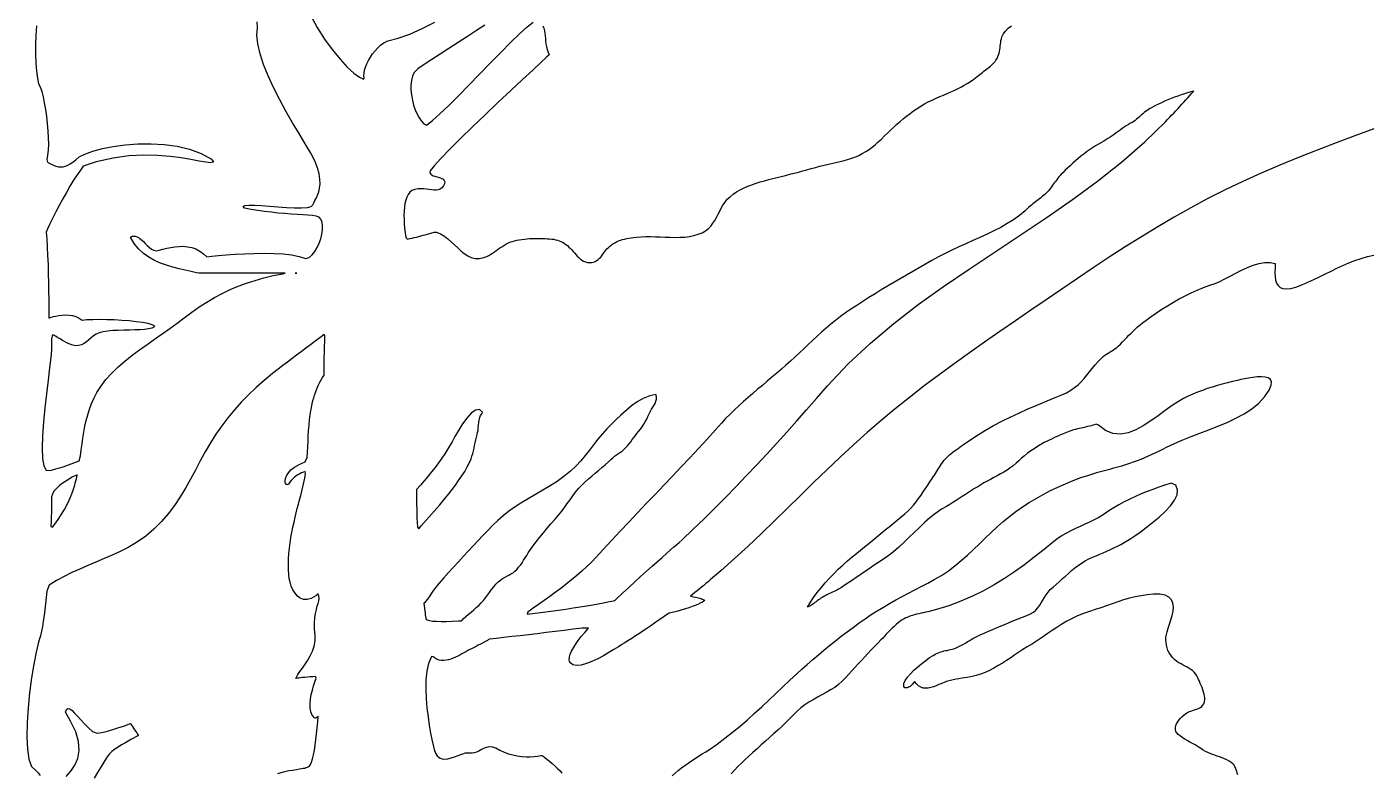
# Model space of a CAD drawing. Extents: x 0.3 to 24.3, y 0.4 to 12.4.
# Drawn here: x 12.41 to 17.83, y 6.32 to 9.34 of the extents above; entities that cross this region are included whole.
import ezdxf

# ---------------------------------------------------------------- set-up
doc = ezdxf.new("R2010")
doc.units = 0
doc.linetypes.add('0', pattern=[0])
doc.layers.add('1', color=7, linetype='0')

msp = doc.modelspace()

# ---------------------------------------------------------------- linework, layer by layer
at = {"layer": '1'}
for points in [[(13.554207, 9.387792), (13.581306, 9.338475), (13.610847, 9.2916), (13.641853, 9.248754), (13.673103, 9.210668), (13.7024, 9.178563), (13.729012, 9.153661), (13.751472, 9.136937), (13.76783, 9.129613), (13.771248, 9.134007), (13.770027, 9.143285), (13.770515, 9.153783), (13.772713, 9.165502), (13.776619, 9.178075), (13.781746, 9.191136), (13.788338, 9.204564), (13.79615, 9.218114), (13.804939, 9.231297), (13.814705, 9.244115), (13.825935, 9.255956), (13.837166, 9.267064), (13.849861, 9.276586), (13.866463, 9.28452), (13.908943, 9.29453), (13.955574, 9.311254), (14.005135, 9.333837), (14.05616, 9.360326)], [(12.44532, 9.344579), (12.443123, 9.306981), (12.442146, 9.268407), (12.441902, 9.230687), (12.443123, 9.194554), (12.44532, 9.161717), (12.449226, 9.133397), (12.454353, 9.110936), (12.461189, 9.095555), (12.467049, 9.078954), (12.472176, 9.057714), (12.477058, 9.033299), (12.481697, 9.006688), (12.485847, 8.978612), (12.489021, 8.949681), (12.491707, 8.920873), (12.493172, 8.892797), (12.49366, 8.866429), (12.493172, 8.842259), (12.49073, 8.821507), (12.487068, 8.804662), (12.490486, 8.793797), (12.502693, 8.787206), (12.513924, 8.781835), (12.524422, 8.777928), (12.534187, 8.775487), (12.543709, 8.77451), (12.552986, 8.775121), (12.562263, 8.77744), (12.571785, 8.781468), (12.582039, 8.787084), (12.592537, 8.794408), (12.6045, 8.803685), (12.617683, 8.814794), (12.641609, 8.826756), (12.673347, 8.838109), (12.712166, 8.848485), (12.756111, 8.85703), (12.804695, 8.8635), (12.855965, 8.867406), (12.908943, 8.868138), (12.962166, 8.865087), (13.014656, 8.857884), (13.064949, 8.845799), (13.111336, 8.82871), (13.153572, 8.80576), (13.161629, 8.793187), (13.149422, 8.791356), (13.12989, 8.793309), (13.103523, 8.797948), (13.070076, 8.804296), (13.030769, 8.810887), (12.985603, 8.816869), (12.935066, 8.820897), (12.879402, 8.821996), (12.819344, 8.818944), (12.755379, 8.810521), (12.687508, 8.795629), (12.635017, 8.777074), (12.623055, 8.761815), (12.609871, 8.742894), (12.595711, 8.721044), (12.581062, 8.697118), (12.566414, 8.671483), (12.551521, 8.645238), (12.537361, 8.618993), (12.523933, 8.593236), (12.511482, 8.568822), (12.50074, 8.546483), (12.491707, 8.526708), (12.485115, 8.510472), (12.486824, 8.483495), (12.489021, 8.451512), (12.49073, 8.4166), (12.492195, 8.379857), (12.493172, 8.342626), (12.494148, 8.306127), (12.494637, 8.271214), (12.495125, 8.239354), (12.495369, 8.211644), (12.495369, 8.189061), (12.495613, 8.17307), (12.495613, 8.164769), (12.496101, 8.163793), (12.499519, 8.165013), (12.505379, 8.166844), (12.513924, 8.169286), (12.524422, 8.171727), (12.536385, 8.173924), (12.549568, 8.175511), (12.563484, 8.176122), (12.577644, 8.175511), (12.59156, 8.173436), (12.605232, 8.169408), (12.617928, 8.162938), (12.630135, 8.155614), (12.649422, 8.157201), (12.673103, 8.158177), (12.700203, 8.158544), (12.7295, 8.158177), (12.760017, 8.157079), (12.791023, 8.155492), (12.820808, 8.153172), (12.849129, 8.150121), (12.874519, 8.146581), (12.895515, 8.142308), (12.912117, 8.137303), (12.922371, 8.13181), (12.920418, 8.126317), (12.911629, 8.122289), (12.898933, 8.119359), (12.883064, 8.117406), (12.86451, 8.116063), (12.843758, 8.115331), (12.821785, 8.114842), (12.79908, 8.114354), (12.776375, 8.113744), (12.754402, 8.112645), (12.733406, 8.110814), (12.714851, 8.108129), (12.699471, 8.104222), (12.687508, 8.098607), (12.676765, 8.091527), (12.666756, 8.083592), (12.657234, 8.075292), (12.647713, 8.067479), (12.637947, 8.060521), (12.627449, 8.055272), (12.61573, 8.052098), (12.602791, 8.05161), (12.587654, 8.054662), (12.57032, 8.06162), (12.550545, 8.073094), (12.540779, 8.078832), (12.532478, 8.084081), (12.525642, 8.088597), (12.520271, 8.091893), (12.515877, 8.09409), (12.512703, 8.094701), (12.510262, 8.093724), (12.508553, 8.09055), (12.507576, 8.085423), (12.506844, 8.077733), (12.506844, 8.067235), (12.506599, 8.054051), (12.506111, 8.035497), (12.503181, 8.004491), (12.498299, 7.962743), (12.492439, 7.912938), (12.485847, 7.857762), (12.4795, 7.799901), (12.474373, 7.742162), (12.470467, 7.687108), (12.469002, 7.637547), (12.470222, 7.596044), (12.475349, 7.565526), (12.485115, 7.548558), (12.497322, 7.546727), (12.505867, 7.54868), (12.514412, 7.550878), (12.523933, 7.553441), (12.533455, 7.556249), (12.543465, 7.5593), (12.553474, 7.562596), (12.564217, 7.566136), (12.574715, 7.569798), (12.585701, 7.573583), (12.596687, 7.577489), (12.607674, 7.581639), (12.61866, 7.585668), (12.623299, 7.606542), (12.626472, 7.630467), (12.62989, 7.654393), (12.633308, 7.678319), (12.637215, 7.702123), (12.641609, 7.725926), (12.646736, 7.749364), (12.653084, 7.772679), (12.660164, 7.795629), (12.668465, 7.818334), (12.678474, 7.840672), (12.690193, 7.862645), (12.705818, 7.887303), (12.72657, 7.914769), (12.750008, 7.940892), (12.775642, 7.965917), (12.802986, 7.989842), (12.832039, 8.012914), (12.861824, 8.035375), (12.892586, 8.057225), (12.923347, 8.07871), (12.954109, 8.09995), (12.984627, 8.121068), (13.014168, 8.14243), (13.042732, 8.164281), (13.07325, 8.18723), (13.103767, 8.208592), (13.134529, 8.228246), (13.165291, 8.246434), (13.196785, 8.263036), (13.228767, 8.278295), (13.261238, 8.292089), (13.29493, 8.304662), (13.329842, 8.315892), (13.365486, 8.326024), (13.40284, 8.334935), (13.441902, 8.342504), (13.450935, 8.344701), (13.436043, 8.344701), (13.41114, 8.344701), (13.378426, 8.344701), (13.340096, 8.344701), (13.298347, 8.344701), (13.255379, 8.344579), (13.213631, 8.344701), (13.175301, 8.344701), (13.142586, 8.344701), (13.117683, 8.344579), (13.102791, 8.344579), (13.093025, 8.346532), (13.070564, 8.352025), (13.046638, 8.357396), (13.022224, 8.363133), (12.997078, 8.369481), (12.971931, 8.376927), (12.947273, 8.385839), (12.922859, 8.396459), (12.89991, 8.409398), (12.878426, 8.424901), (12.85865, 8.443212), (12.841072, 8.465306), (12.82618, 8.490819), (12.83448, 8.495214), (12.844002, 8.494725), (12.853035, 8.491673), (12.86158, 8.486547), (12.869881, 8.479955), (12.877693, 8.472386), (12.88575, 8.46433), (12.893562, 8.456395), (12.902107, 8.449071), (12.910896, 8.442601), (12.91993, 8.438207), (12.929695, 8.435521), (12.941902, 8.437474), (12.956551, 8.441625), (12.972176, 8.445531), (12.988533, 8.449071), (13.005379, 8.451756), (13.022469, 8.453343), (13.039558, 8.453588), (13.056648, 8.452123), (13.073982, 8.448461), (13.09034, 8.442723), (13.105721, 8.434056), (13.120613, 8.422704), (13.134773, 8.410741), (13.155281, 8.41306), (13.181892, 8.415868), (13.213142, 8.418675), (13.248543, 8.421361), (13.286385, 8.423558), (13.325935, 8.425023), (13.36573, 8.425511), (13.405037, 8.424901), (13.442879, 8.422704), (13.477303, 8.418797), (13.508308, 8.412816), (13.533699, 8.404637), (13.548836, 8.408177), (13.560799, 8.41892), (13.571541, 8.432469), (13.581062, 8.448461), (13.589119, 8.465917), (13.595467, 8.484105), (13.599861, 8.502538), (13.602547, 8.520238), (13.602791, 8.536839), (13.600594, 8.551488), (13.595955, 8.563207), (13.588387, 8.571752), (13.577156, 8.57578), (13.561287, 8.577611), (13.542976, 8.579198), (13.522224, 8.580785), (13.499763, 8.582372), (13.475349, 8.584081), (13.449959, 8.586034), (13.423347, 8.588231), (13.396004, 8.591039), (13.368172, 8.594213), (13.340584, 8.598119), (13.31324, 8.60288), (13.286385, 8.608373), (13.281502, 8.61472), (13.288094, 8.618382), (13.303963, 8.619847), (13.326912, 8.619603), (13.355721, 8.618138), (13.387947, 8.615819), (13.422127, 8.613378), (13.456306, 8.611058), (13.488777, 8.609471), (13.517586, 8.609227), (13.541023, 8.610692), (13.556648, 8.614354), (13.562508, 8.621312), (13.566658, 8.629857), (13.571785, 8.639134), (13.5774, 8.649388), (13.582527, 8.660863), (13.587166, 8.673924), (13.590584, 8.688817), (13.592293, 8.705541), (13.59156, 8.724706), (13.588387, 8.746434), (13.581551, 8.771092), (13.571541, 8.798802), (13.555672, 8.830297), (13.532478, 8.86765), (13.507332, 8.909032), (13.481209, 8.953465), (13.454597, 9.000096), (13.428963, 9.047948), (13.404549, 9.095922), (13.38282, 9.143285), (13.364265, 9.188939), (13.349861, 9.232152), (13.34034, 9.271825), (13.336678, 9.307103), (13.339851, 9.33701), (13.337898, 9.360936)], [(14.493904, 9.344945), (14.49781, 9.335057), (14.500252, 9.325047), (14.501717, 9.314916), (14.502693, 9.30454), (14.50367, 9.294042), (14.504402, 9.283299), (14.505623, 9.272313), (14.507576, 9.261083), (14.51075, 9.249486), (14.515144, 9.237645), (14.519051, 9.228002), (14.508553, 9.218236), (14.485603, 9.196996), (14.4524, 9.166112), (14.41114, 9.127782), (14.364021, 9.083592), (14.31324, 9.035741), (14.260994, 8.98618), (14.209236, 8.936498), (14.160408, 8.889012), (14.116707, 8.845677), (14.08033, 8.808202), (14.05323, 8.778539), (14.037361, 8.758885), (14.036873, 8.750951), (14.039803, 8.745824), (14.044441, 8.741918), (14.050301, 8.738866), (14.057137, 8.736669), (14.064217, 8.734715), (14.071785, 8.732884), (14.079109, 8.730809), (14.085213, 8.728246), (14.090584, 8.724828), (14.094246, 8.720311), (14.096443, 8.71433), (14.096199, 8.706639), (14.092049, 8.697484), (14.085213, 8.69016), (14.077644, 8.685277), (14.069588, 8.682469), (14.061287, 8.681127), (14.052254, 8.681127), (14.042732, 8.681859), (14.032967, 8.683202), (14.022469, 8.684545), (14.011482, 8.685643), (14.000252, 8.686131), (13.988289, 8.685643), (13.976082, 8.683446), (13.963142, 8.679784), (13.95533, 8.672582), (13.948982, 8.663426), (13.943367, 8.652684), (13.939217, 8.640599), (13.935799, 8.627049), (13.933601, 8.612279), (13.932137, 8.596654), (13.931648, 8.580052), (13.932137, 8.56284), (13.932869, 8.545018), (13.934334, 8.52683), (13.936531, 8.508275), (13.938972, 8.48972), (13.945808, 8.482884), (13.95533, 8.484715), (13.964363, 8.486791), (13.97364, 8.488988), (13.982674, 8.491185), (13.991463, 8.493505), (14.000496, 8.495824), (14.009041, 8.498143), (14.018074, 8.500585), (14.026863, 8.503148), (14.035896, 8.505467), (14.044685, 8.507909), (14.053719, 8.510106), (14.063972, 8.511083), (14.080086, 8.504125), (14.095222, 8.494847), (14.109383, 8.483983), (14.123055, 8.471898), (14.136238, 8.459325), (14.148933, 8.446752), (14.162117, 8.434911), (14.175545, 8.424047), (14.189461, 8.415013), (14.204109, 8.408422), (14.219734, 8.404759), (14.236824, 8.404515), (14.25489, 8.408544), (14.266365, 8.412816), (14.274666, 8.416844), (14.282722, 8.421239), (14.290291, 8.426), (14.297859, 8.431127), (14.305183, 8.436376), (14.312752, 8.441747), (14.320076, 8.446996), (14.327644, 8.452123), (14.335213, 8.457128), (14.343269, 8.461888), (14.35157, 8.466039), (14.359871, 8.469945), (14.368904, 8.473119), (14.378426, 8.475926), (14.388191, 8.478246), (14.398201, 8.480199), (14.408455, 8.481664), (14.418953, 8.483006), (14.429451, 8.483861), (14.439949, 8.484593), (14.450935, 8.48496), (14.461189, 8.485204), (14.471931, 8.485204), (14.481941, 8.485204), (14.492439, 8.485082), (14.502449, 8.484593), (14.511726, 8.484471), (14.52076, 8.483861), (14.529549, 8.483006), (14.537605, 8.481786), (14.545174, 8.480321), (14.552742, 8.478368), (14.559822, 8.475926), (14.566658, 8.473119), (14.57325, 8.469823), (14.580086, 8.465917), (14.586433, 8.461522), (14.592781, 8.456273), (14.599129, 8.450658), (14.605232, 8.444798), (14.610603, 8.439061), (14.615974, 8.432958), (14.621346, 8.42661), (14.626717, 8.420262), (14.632576, 8.413915), (14.638435, 8.407933), (14.644539, 8.40244), (14.651131, 8.397557), (14.658211, 8.393407), (14.665535, 8.390355), (14.673592, 8.38828), (14.682381, 8.38767), (14.691414, 8.38828), (14.698738, 8.390111), (14.705574, 8.392797), (14.711678, 8.396214), (14.717293, 8.400365), (14.72242, 8.405126), (14.727303, 8.410253), (14.731697, 8.415502), (14.736092, 8.421239), (14.740242, 8.426732), (14.744392, 8.432347), (14.748299, 8.43784), (14.752693, 8.442845), (14.757088, 8.447362), (14.762947, 8.453099), (14.769783, 8.458714), (14.776863, 8.463719), (14.784187, 8.468114), (14.791756, 8.471898), (14.799568, 8.475316), (14.807625, 8.478124), (14.815681, 8.480687), (14.824226, 8.483006), (14.832771, 8.484838), (14.84156, 8.486547), (14.850594, 8.488011), (14.859871, 8.489476), (14.87159, 8.490941), (14.890388, 8.492406), (14.909676, 8.493016), (14.928963, 8.492772), (14.948738, 8.492284), (14.968513, 8.491429), (14.988533, 8.490575), (15.008553, 8.489964), (15.028328, 8.48972), (15.047859, 8.489964), (15.067146, 8.491185), (15.085945, 8.493627), (15.104256, 8.497045), (15.122078, 8.502049), (15.137947, 8.508519), (15.151619, 8.51621), (15.163094, 8.525243), (15.173103, 8.535497), (15.181404, 8.546483), (15.188972, 8.558202), (15.195564, 8.570409), (15.201912, 8.582982), (15.208504, 8.595555), (15.215096, 8.608129), (15.221931, 8.620458), (15.230232, 8.632298), (15.239265, 8.643529), (15.250496, 8.654027), (15.263435, 8.664159), (15.277107, 8.673436), (15.291756, 8.681859), (15.306892, 8.689549), (15.322762, 8.696385), (15.339119, 8.702733), (15.355965, 8.70847), (15.37281, 8.713841), (15.3899, 8.718846), (15.40699, 8.723363), (15.423836, 8.727757), (15.440437, 8.731908), (15.456795, 8.736058), (15.474373, 8.740331), (15.491951, 8.744725), (15.509285, 8.749242), (15.526863, 8.754003), (15.544197, 8.758641), (15.561531, 8.76328), (15.579109, 8.767919), (15.596443, 8.772557), (15.613777, 8.777074), (15.631111, 8.78159), (15.648445, 8.785863), (15.665779, 8.789891), (15.683113, 8.79392), (15.7024, 8.797948), (15.721443, 8.802831), (15.739265, 8.808202), (15.755623, 8.814183), (15.771004, 8.820897), (15.785408, 8.828221), (15.79908, 8.836278), (15.812508, 8.844945), (15.825203, 8.854344), (15.837654, 8.864476), (15.850105, 8.875463), (15.862801, 8.887059), (15.87574, 8.899632), (15.888924, 8.912572), (15.900642, 8.924047), (15.912605, 8.935521), (15.925056, 8.946996), (15.937996, 8.958348), (15.950935, 8.969457), (15.964607, 8.980321), (15.978523, 8.990941), (15.992439, 9.001195), (16.007088, 9.010961), (16.02198, 9.02036), (16.036873, 9.029027), (16.05201, 9.037328), (16.067635, 9.044896), (16.083748, 9.051976), (16.099373, 9.058812), (16.114265, 9.065282), (16.128914, 9.07163), (16.143074, 9.077855), (16.15699, 9.084203), (16.170418, 9.090672), (16.183601, 9.097386), (16.197029, 9.104589), (16.209969, 9.112401), (16.223396, 9.12058), (16.236336, 9.129857), (16.249519, 9.139867), (16.260017, 9.14829), (16.265388, 9.152684), (16.27076, 9.156957), (16.276375, 9.161107), (16.281746, 9.165257), (16.287361, 9.16953), (16.292732, 9.17368), (16.298103, 9.177831), (16.303474, 9.182103), (16.308601, 9.186742), (16.313484, 9.191381), (16.318123, 9.196141), (16.322517, 9.201268), (16.325935, 9.206639), (16.330574, 9.213475), (16.333992, 9.220433), (16.336433, 9.227513), (16.338631, 9.234593), (16.340096, 9.241796), (16.341316, 9.248998), (16.342293, 9.256322), (16.343025, 9.263646), (16.344002, 9.27097), (16.344978, 9.278295), (16.346199, 9.285619), (16.348152, 9.292943), (16.350105, 9.300389), (16.354988, 9.311009), (16.363777, 9.323583), (16.375252, 9.335057), (16.388924, 9.345555)], [(14.259041, 9.348241), (14.224617, 9.325658), (14.18824, 9.301976), (14.151131, 9.277806), (14.113777, 9.253758), (14.077888, 9.230443), (14.043953, 9.208592), (14.013924, 9.188451), (13.988289, 9.170751), (13.973152, 9.156346), (13.966072, 9.141454), (13.961678, 9.124242), (13.959724, 9.105565), (13.959724, 9.08579), (13.961922, 9.065404), (13.965584, 9.044774), (13.970955, 9.024755), (13.977547, 9.005712), (13.985359, 8.988011), (13.99366, 8.972508), (14.002937, 8.959203), (14.012215, 8.949193), (14.022957, 8.943944), (14.046883, 8.961888), (14.077156, 8.988744), (14.112556, 9.022557), (14.151863, 9.061742), (14.193855, 9.104466), (14.237312, 9.149144), (14.280769, 9.193944), (14.323006, 9.237279), (14.362801, 9.277196), (14.398689, 9.31223), (14.429695, 9.34055), (14.454353, 9.360448)], [(17.8545, 8.928075), (17.777596, 8.899999), (17.70118, 8.871434), (17.624519, 8.842259), (17.548836, 8.81223), (17.47364, 8.781346), (17.398933, 8.749242), (17.324715, 8.715795), (17.253181, 8.681615), (17.183357, 8.646214), (17.11451, 8.609471), (17.046638, 8.571385), (16.979988, 8.532201), (16.913826, 8.49204), (16.848396, 8.450902), (16.783699, 8.409154), (16.71949, 8.366918), (16.655769, 8.324071), (16.592537, 8.280858), (16.529549, 8.237523), (16.466805, 8.194921), (16.404305, 8.152074), (16.342049, 8.109105), (16.280037, 8.065892), (16.218269, 8.022313), (16.15699, 7.978246), (16.095955, 7.933812), (16.03614, 7.888768), (15.976814, 7.84287), (15.918709, 7.796483), (15.861092, 7.748998), (15.805183, 7.700536), (15.749519, 7.650853), (15.69532, 7.600438), (15.641609, 7.549413), (15.588387, 7.498021), (15.535896, 7.446385), (15.483162, 7.39475), (15.430428, 7.343114), (15.377205, 7.291966), (15.323738, 7.241307), (15.269051, 7.191136), (15.213631, 7.142064), (15.187996, 7.119969), (15.179207, 7.112523), (15.170418, 7.104955), (15.161629, 7.097508), (15.15284, 7.090184), (15.143806, 7.082738), (15.135017, 7.075292), (15.126228, 7.067967), (15.117195, 7.060643), (15.108162, 7.053319), (15.099129, 7.045995), (15.090096, 7.038793), (15.09742, 7.037572), (15.1045, 7.036229), (15.110847, 7.034886), (15.117195, 7.033422), (15.12281, 7.031957), (15.128181, 7.030614), (15.133064, 7.029027), (15.137215, 7.02744), (15.141365, 7.025853), (15.144539, 7.024266), (15.147224, 7.022679), (15.146248, 7.019872), (15.138924, 7.015111), (15.130135, 7.010472), (15.120369, 7.005712), (15.109383, 7.001195), (15.097176, 6.996556), (15.084236, 6.99204), (15.07032, 6.987645), (15.055183, 6.983251), (15.039314, 6.978978), (15.022469, 6.974584), (15.00489, 6.970311), (14.989021, 6.9614), (14.974373, 6.950658), (14.95948, 6.940038), (14.944588, 6.92954), (14.929451, 6.919042), (14.914558, 6.908666), (14.899422, 6.898534), (14.884041, 6.88828), (14.86866, 6.87827), (14.853279, 6.868505), (14.837654, 6.858739), (14.822517, 6.849462), (14.812752, 6.843114), (14.798836, 6.834081), (14.781013, 6.822972), (14.76075, 6.810643), (14.738533, 6.797948), (14.71534, 6.785863), (14.692146, 6.774877), (14.669441, 6.76621), (14.648689, 6.760594), (14.630135, 6.758763), (14.615242, 6.761449), (14.605965, 6.767919), (14.601814, 6.774755), (14.600349, 6.783055), (14.601082, 6.792821), (14.604256, 6.803929), (14.609627, 6.816136), (14.616951, 6.829442), (14.625984, 6.843846), (14.636482, 6.859227), (14.648933, 6.87534), (14.662605, 6.89243), (14.677498, 6.909764), (14.65284, 6.910131), (14.616219, 6.905248), (14.579353, 6.900487), (14.542732, 6.89597), (14.506599, 6.891576), (14.470711, 6.887303), (14.435555, 6.883031), (14.401131, 6.879125), (14.367683, 6.87534), (14.335213, 6.871678), (14.304207, 6.86826), (14.27784, 6.865087), (14.27491, 6.8635), (14.27198, 6.861791), (14.269295, 6.860204), (14.266365, 6.858495), (14.26368, 6.856908), (14.26075, 6.855321), (14.258064, 6.853734), (14.255135, 6.852147), (14.251961, 6.85056), (14.249275, 6.849095), (14.246346, 6.847508), (14.24073, 6.844701), (14.232185, 6.840306), (14.223885, 6.835912), (14.21534, 6.831639), (14.207039, 6.827245), (14.198738, 6.822972), (14.190681, 6.8187), (14.182381, 6.814305), (14.17408, 6.809911), (14.165535, 6.805516), (14.157234, 6.801), (14.149178, 6.796117), (14.140144, 6.791722), (14.130867, 6.787694), (14.12159, 6.784154), (14.111824, 6.781468), (14.102058, 6.779637), (14.092537, 6.778783), (14.08326, 6.779027), (14.073982, 6.780492), (14.065437, 6.783422), (14.057381, 6.787816), (14.050301, 6.793675), (14.042488, 6.795262), (14.031502, 6.767186), (14.024422, 6.735204), (14.02076, 6.70017), (14.019783, 6.663304), (14.021248, 6.625463), (14.024422, 6.587743), (14.02906, 6.551244), (14.034187, 6.51682), (14.039558, 6.485692), (14.04493, 6.458837), (14.049324, 6.436986), (14.05323, 6.419042), (14.058846, 6.403905), (14.066414, 6.392919), (14.075203, 6.385716), (14.085701, 6.38181), (14.096931, 6.380589), (14.109383, 6.381688), (14.12281, 6.384862), (14.136726, 6.389256), (14.150887, 6.394506), (14.165779, 6.400487), (14.180672, 6.406102), (14.194832, 6.405126), (14.207039, 6.405248), (14.217049, 6.406957), (14.226082, 6.410008), (14.234138, 6.413793), (14.241707, 6.418065), (14.249275, 6.422215), (14.257576, 6.426122), (14.266365, 6.428929), (14.276863, 6.430638), (14.28907, 6.430394), (14.303474, 6.426244), (14.319588, 6.416356), (14.336433, 6.408177), (14.354012, 6.401708), (14.372078, 6.396825), (14.390144, 6.393285), (14.407967, 6.390965), (14.425545, 6.389989), (14.442146, 6.389867), (14.458015, 6.390721), (14.472176, 6.392186), (14.485359, 6.394628), (14.490486, 6.395116), (14.494392, 6.392186), (14.500984, 6.386937), (14.509773, 6.379979), (14.520271, 6.371556), (14.531258, 6.362279), (14.542732, 6.352269), (14.55323, 6.342259), (14.562996, 6.33225), (14.570808, 6.323094)], [(15.016365, 6.312474), (15.028084, 6.323827), (15.040779, 6.334447), (15.053474, 6.344823), (15.067146, 6.354711), (15.080818, 6.36411), (15.094978, 6.373509), (15.109138, 6.382665), (15.123543, 6.391698), (15.137703, 6.400853), (15.152351, 6.409886), (15.166756, 6.419286), (15.198006, 6.441014), (15.229988, 6.464574), (15.260994, 6.488988), (15.291023, 6.514012), (15.320564, 6.539647), (15.349861, 6.56577), (15.378426, 6.592137), (15.40699, 6.618871), (15.43531, 6.645604), (15.463631, 6.672215), (15.492195, 6.698827), (15.518806, 6.723363), (15.540779, 6.74326), (15.562752, 6.762914), (15.585213, 6.782323), (15.607674, 6.80161), (15.630379, 6.820775), (15.653328, 6.839574), (15.676765, 6.858251), (15.700203, 6.876683), (15.723885, 6.894872), (15.748299, 6.912938), (15.772469, 6.930638), (15.796638, 6.94785), (15.821053, 6.96433), (15.845711, 6.979955), (15.870613, 6.995091), (15.89576, 7.009618), (15.92115, 7.023778), (15.946541, 7.037572), (15.971931, 7.051244), (15.998055, 7.064794), (16.023933, 7.078343), (16.049812, 7.092137), (16.075691, 7.106175), (16.105232, 7.123143), (16.133308, 7.14182), (16.15992, 7.161839), (16.185799, 7.182958), (16.210701, 7.20493), (16.235115, 7.227513), (16.258797, 7.250463), (16.282722, 7.273412), (16.306648, 7.296239), (16.330818, 7.318822), (16.355476, 7.340672), (16.380623, 7.361424), (16.406258, 7.380956), (16.432625, 7.399632), (16.459969, 7.417577), (16.488289, 7.434545), (16.517097, 7.450658), (16.546638, 7.465917), (16.576668, 7.480321), (16.60743, 7.493749), (16.638435, 7.506444), (16.669441, 7.518163), (16.701424, 7.528661), (16.721931, 7.535131), (16.738045, 7.539769), (16.754158, 7.544286), (16.770271, 7.54868), (16.786629, 7.553075), (16.802742, 7.557347), (16.818855, 7.561864), (16.834724, 7.566503), (16.850838, 7.571385), (16.866707, 7.57639), (16.882332, 7.581639), (16.897957, 7.587499), (16.913094, 7.593358), (16.927986, 7.599584), (16.942879, 7.606175), (16.957283, 7.612889), (16.971931, 7.619847), (16.98658, 7.626927), (17.001228, 7.634007), (17.015877, 7.640965), (17.030281, 7.648168), (17.045174, 7.655004), (17.06031, 7.661717), (17.081795, 7.671117), (17.114754, 7.6843), (17.14991, 7.697606), (17.186531, 7.7114), (17.22364, 7.725926), (17.260262, 7.741551), (17.295906, 7.758397), (17.329842, 7.77683), (17.361092, 7.797093), (17.38868, 7.819798), (17.412117, 7.844579), (17.430183, 7.872167), (17.438728, 7.891942), (17.439949, 7.905248), (17.435555, 7.914769), (17.426765, 7.921117), (17.414314, 7.924779), (17.399422, 7.926122), (17.382576, 7.925633), (17.364998, 7.92368), (17.347176, 7.920873), (17.330574, 7.917699), (17.315681, 7.914403), (17.302254, 7.911229), (17.28199, 7.906468), (17.261726, 7.901586), (17.241219, 7.896214), (17.220955, 7.890599), (17.200691, 7.884496), (17.180428, 7.878026), (17.160652, 7.87119), (17.140877, 7.863866), (17.12159, 7.855931), (17.103035, 7.847508), (17.08448, 7.838475), (17.063484, 7.826756), (17.037849, 7.809667), (17.010262, 7.789769), (16.981697, 7.768407), (16.952156, 7.747289), (16.921638, 7.72788), (16.890877, 7.711522), (16.859871, 7.700047), (16.829353, 7.694554), (16.798836, 7.696996), (16.769051, 7.708592), (16.740486, 7.730931), (16.730476, 7.734105), (16.724129, 7.73203), (16.717537, 7.730077), (16.711189, 7.728124), (16.704353, 7.726293), (16.697517, 7.724584), (16.690437, 7.722997), (16.683601, 7.721288), (16.67701, 7.719945), (16.66993, 7.718114), (16.663094, 7.716771), (16.656013, 7.715306), (16.647713, 7.713475), (16.639656, 7.7114), (16.632088, 7.709081), (16.625008, 7.706639), (16.617928, 7.704076), (16.611092, 7.70139), (16.6045, 7.698461), (16.597664, 7.695531), (16.590828, 7.692601), (16.583748, 7.689549), (16.57618, 7.686254), (16.564949, 7.681249), (16.550301, 7.674413), (16.535896, 7.667211), (16.521492, 7.659764), (16.507332, 7.65183), (16.493416, 7.643529), (16.479744, 7.634984), (16.46656, 7.625951), (16.453865, 7.616673), (16.441414, 7.60703), (16.429695, 7.596898), (16.418221, 7.586644), (16.407234, 7.576146), (16.395515, 7.566503), (16.383308, 7.557347), (16.370613, 7.548802), (16.357674, 7.540868), (16.34449, 7.533177), (16.331306, 7.525731), (16.317635, 7.518529), (16.304207, 7.511327), (16.290779, 7.504247), (16.277351, 7.4968), (16.264412, 7.489354), (16.251961, 7.481664), (16.23951, 7.473851), (16.227058, 7.465917), (16.214363, 7.45786), (16.202156, 7.449803), (16.189705, 7.441747), (16.17701, 7.433568), (16.164558, 7.425756), (16.151863, 7.417821), (16.139168, 7.410008), (16.126228, 7.402196), (16.105965, 7.390111), (16.081795, 7.373387), (16.05909, 7.355443), (16.037361, 7.336522), (16.016121, 7.317113), (15.995369, 7.297093), (15.974617, 7.276952), (15.954109, 7.256932), (15.932869, 7.237401), (15.910896, 7.218358), (15.887947, 7.20017), (15.863533, 7.183202), (15.848396, 7.173436), (15.833748, 7.163915), (15.819099, 7.154149), (15.804451, 7.144261), (15.789803, 7.134252), (15.77491, 7.124242), (15.760262, 7.114232), (15.745613, 7.1041), (15.730721, 7.094213), (15.716072, 7.084325), (15.701424, 7.074681), (15.688972, 7.066991), (15.682869, 7.063573), (15.67701, 7.060399), (15.67115, 7.057347), (15.665047, 7.054662), (15.659187, 7.051854), (15.653328, 7.049169), (15.647224, 7.046605), (15.641365, 7.043797), (15.635262, 7.040868), (15.629402, 7.037694), (15.623543, 7.034154), (15.617928, 7.030736), (15.613045, 7.027318), (15.608162, 7.023778), (15.603279, 7.020116), (15.59864, 7.016454), (15.593758, 7.012914), (15.588875, 7.009374), (15.583992, 7.005834), (15.579353, 7.002538), (15.573982, 6.999486), (15.568855, 6.996556), (15.563972, 6.994481), (15.575447, 7.014379), (15.588631, 7.034276), (15.603035, 7.053929), (15.61866, 7.073339), (15.635017, 7.092504), (15.652107, 7.111302), (15.670174, 7.129735), (15.68824, 7.147557), (15.706795, 7.164891), (15.725349, 7.181493), (15.744148, 7.197484), (15.761726, 7.212132), (15.778328, 7.22556), (15.794685, 7.238988), (15.811287, 7.252416), (15.827644, 7.265965), (15.844002, 7.279515), (15.860603, 7.292943), (15.877205, 7.306615), (15.893806, 7.319921), (15.910164, 7.33347), (15.926765, 7.346776), (15.943123, 7.360204), (15.957527, 7.371678), (15.969734, 7.383153), (15.981453, 7.395238), (15.992439, 7.407567), (16.002937, 7.420506), (16.012703, 7.43369), (16.022713, 7.447118), (16.031746, 7.46079), (16.041023, 7.474462), (16.050056, 7.488378), (16.05909, 7.501927), (16.068123, 7.514989), (16.072517, 7.521337), (16.076912, 7.527806), (16.081062, 7.534398), (16.085213, 7.541112), (16.089119, 7.547826), (16.093269, 7.55454), (16.09742, 7.561254), (16.101814, 7.567845), (16.105965, 7.574315), (16.110359, 7.580663), (16.115242, 7.586888), (16.120613, 7.59287), (16.126228, 7.598851), (16.132088, 7.604589), (16.138435, 7.610204), (16.144783, 7.615697), (16.151619, 7.620946), (16.158455, 7.626195), (16.165291, 7.631322), (16.172371, 7.636449), (16.179695, 7.641576), (16.187019, 7.646703), (16.194344, 7.65183), (16.220222, 7.670018), (16.251472, 7.690526), (16.283455, 7.710057), (16.31617, 7.728612), (16.349617, 7.74619), (16.383553, 7.763036), (16.417976, 7.779393), (16.452644, 7.794774), (16.488045, 7.810033), (16.523201, 7.824681), (16.558846, 7.839086), (16.592293, 7.852635), (16.61158, 7.861424), (16.628914, 7.871434), (16.644051, 7.882176), (16.657722, 7.893895), (16.670418, 7.906224), (16.682137, 7.919164), (16.693367, 7.932469), (16.704109, 7.946263), (16.715584, 7.960057), (16.727058, 7.974217), (16.739265, 7.988133), (16.748543, 7.997777), (16.754158, 8.003026), (16.760017, 8.008031), (16.766609, 8.012792), (16.773445, 8.017308), (16.780281, 8.021825), (16.787117, 8.026341), (16.794441, 8.030858), (16.801277, 8.035253), (16.807869, 8.040013), (16.814461, 8.045018), (16.820564, 8.050023), (16.829109, 8.058568), (16.837898, 8.067479), (16.846687, 8.07639), (16.854988, 8.085179), (16.863533, 8.093846), (16.872322, 8.102513), (16.880867, 8.110936), (16.8899, 8.119359), (16.898933, 8.127782), (16.908699, 8.136083), (16.918709, 8.144261), (16.931648, 8.153783), (16.953133, 8.169286), (16.975105, 8.184422), (16.997322, 8.199193), (17.020271, 8.213475), (17.043221, 8.227391), (17.066902, 8.240575), (17.090828, 8.25327), (17.115242, 8.265355), (17.140144, 8.276341), (17.165535, 8.286717), (17.19117, 8.296239), (17.212654, 8.303319), (17.231697, 8.311498), (17.251961, 8.32163), (17.273689, 8.333104), (17.296394, 8.345067), (17.319344, 8.356908), (17.343025, 8.367894), (17.366219, 8.377294), (17.389656, 8.384252), (17.412361, 8.38828), (17.434334, 8.388402), (17.455086, 8.38413), (17.455086, 8.366063), (17.454109, 8.348119), (17.454597, 8.331883), (17.456795, 8.317235), (17.460701, 8.304784), (17.466805, 8.294774), (17.475349, 8.287206), (17.486336, 8.282689), (17.500496, 8.281102), (17.51783, 8.283055), (17.538582, 8.288671), (17.562752, 8.297826), (17.587166, 8.308202), (17.611092, 8.319188), (17.634773, 8.330541), (17.658211, 8.342137), (17.681648, 8.353612), (17.705086, 8.364964), (17.728767, 8.376073), (17.752937, 8.386327), (17.777596, 8.396092), (17.802742, 8.404637), (17.828865, 8.412328), (17.853523, 8.418187)], [(13.421394, 6.32163), (13.445076, 6.32871), (13.465584, 6.333592), (13.481453, 6.335668), (13.497078, 6.338719), (13.509285, 6.341283), (13.51783, 6.342748), (13.523689, 6.34348), (13.527351, 6.343602), (13.529793, 6.343724), (13.531746, 6.343724), (13.533943, 6.344335), (13.536873, 6.345677), (13.541756, 6.347875), (13.549568, 6.351415), (13.553963, 6.358006), (13.558113, 6.36826), (13.562019, 6.381566), (13.565681, 6.397801), (13.569344, 6.416356), (13.572273, 6.436986), (13.575447, 6.459203), (13.578133, 6.48264), (13.580574, 6.50681), (13.582771, 6.531468), (13.58448, 6.553319), (13.583504, 6.552464), (13.582771, 6.551488), (13.581795, 6.550756), (13.580574, 6.549901), (13.579842, 6.549047), (13.578621, 6.548192), (13.577644, 6.54746), (13.57618, 6.546727), (13.575203, 6.545995), (13.573738, 6.545384), (13.569832, 6.547093), (13.560799, 6.55808), (13.554939, 6.571752), (13.552254, 6.587377), (13.551765, 6.604466), (13.553474, 6.622655), (13.556892, 6.640965), (13.561287, 6.659154), (13.56617, 6.67661), (13.571297, 6.692601), (13.576668, 6.706761), (13.574471, 6.713964), (13.56324, 6.713353), (13.552254, 6.712499), (13.541267, 6.711522), (13.531013, 6.710546), (13.521736, 6.709569), (13.513435, 6.70847), (13.506355, 6.707616), (13.50074, 6.706883), (13.496346, 6.706395), (13.494637, 6.706029), (13.49659, 6.711278), (13.502693, 6.722142), (13.510994, 6.734593), (13.521004, 6.748387), (13.531746, 6.763646), (13.542488, 6.780248), (13.552742, 6.79807), (13.561531, 6.816991), (13.568123, 6.837132), (13.572029, 6.858129), (13.572273, 6.880101), (13.570076, 6.905858), (13.569832, 6.93015), (13.571541, 6.951146), (13.574226, 6.969213), (13.577644, 6.984838), (13.581306, 6.998265), (13.584724, 7.009984), (13.58741, 7.02036), (13.588631, 7.029759), (13.587898, 7.038671), (13.585213, 7.047338), (13.583748, 7.04807), (13.583015, 7.047215), (13.582039, 7.046483), (13.581306, 7.045751), (13.58033, 7.045018), (13.579597, 7.044286), (13.578621, 7.043553), (13.577644, 7.042821), (13.576668, 7.042211), (13.575935, 7.041478), (13.575203, 7.040624), (13.556892, 7.029881), (13.540291, 7.024999), (13.525642, 7.025365), (13.512459, 7.03037), (13.50074, 7.039159), (13.491219, 7.050878), (13.482918, 7.064549), (13.476082, 7.079686), (13.471443, 7.095189), (13.467781, 7.11057), (13.466072, 7.125707), (13.464851, 7.146825), (13.464607, 7.168065), (13.465096, 7.189549), (13.466316, 7.211156), (13.468513, 7.23264), (13.471443, 7.254247), (13.474617, 7.275609), (13.478279, 7.297093), (13.48243, 7.318089), (13.487068, 7.338841), (13.491463, 7.358617), (13.495857, 7.376317), (13.500252, 7.393895), (13.505135, 7.411473), (13.509773, 7.428929), (13.514412, 7.446385), (13.519051, 7.463841), (13.523201, 7.48142), (13.527107, 7.498998), (13.531013, 7.516576), (13.533943, 7.534398), (13.532234, 7.543675), (13.52491, 7.54099), (13.517586, 7.537694), (13.510017, 7.534032), (13.502937, 7.529881), (13.495857, 7.525121), (13.489021, 7.51975), (13.482185, 7.51389), (13.475838, 7.507298), (13.469734, 7.499974), (13.464119, 7.492162), (13.458992, 7.488866), (13.454842, 7.492162), (13.451912, 7.497899), (13.45118, 7.505712), (13.452888, 7.515355), (13.457039, 7.526097), (13.464119, 7.537572), (13.474617, 7.549291), (13.489265, 7.561009), (13.508064, 7.571996), (13.531502, 7.582006), (13.540535, 7.600072), (13.541756, 7.621678), (13.542732, 7.643407), (13.543709, 7.665135), (13.54493, 7.686864), (13.54615, 7.708592), (13.547859, 7.730199), (13.550056, 7.751927), (13.552986, 7.773534), (13.556404, 7.795018), (13.560799, 7.816381), (13.563728, 7.829686), (13.566658, 7.841039), (13.570076, 7.852269), (13.573494, 7.863011), (13.577644, 7.873631), (13.581795, 7.883885), (13.586678, 7.894139), (13.59156, 7.904027), (13.596931, 7.913793), (13.602547, 7.923436), (13.60865, 7.932958), (13.608894, 7.951756), (13.609138, 7.970189), (13.609383, 7.988011), (13.609627, 8.005345), (13.609871, 8.021825), (13.610359, 8.037572), (13.610603, 8.052464), (13.611092, 8.066258), (13.611336, 8.079076), (13.611824, 8.090795), (13.609627, 8.097631), (13.591072, 8.083592), (13.572273, 8.069554), (13.553719, 8.055516), (13.53492, 8.041478), (13.516365, 8.02744), (13.497566, 8.013402), (13.479012, 7.999364), (13.460213, 7.985204), (13.441658, 7.971044), (13.423103, 7.956883), (13.399666, 7.938695), (13.36573, 7.910863), (13.333504, 7.882298), (13.302986, 7.853002), (13.273689, 7.82285), (13.246101, 7.791966), (13.219734, 7.760106), (13.195076, 7.727269), (13.171394, 7.693578), (13.149178, 7.658666), (13.127937, 7.622655), (13.107918, 7.58579), (13.088631, 7.548924), (13.068611, 7.512303), (13.048347, 7.475926), (13.026619, 7.440404), (13.003426, 7.405736), (12.978279, 7.372411), (12.950935, 7.34055), (12.920662, 7.310399), (12.887703, 7.282201), (12.850594, 7.256444), (12.815681, 7.236424), (12.783943, 7.220189), (12.751717, 7.205052), (12.719002, 7.190648), (12.686043, 7.176732), (12.653572, 7.162938), (12.621101, 7.148778), (12.589119, 7.134252), (12.557625, 7.118627), (12.526863, 7.101903), (12.497322, 7.08347), (12.487556, 7.059178), (12.484871, 7.033299), (12.482185, 7.008153), (12.479256, 6.983739), (12.476082, 6.960179), (12.472664, 6.93784), (12.469246, 6.916722), (12.46534, 6.896947), (12.461189, 6.878758), (12.456795, 6.862279), (12.452644, 6.847753), (12.443855, 6.811986), (12.434334, 6.763768), (12.425545, 6.70847), (12.417732, 6.648778), (12.411629, 6.587377), (12.407967, 6.527074), (12.406502, 6.470555), (12.408943, 6.420384), (12.414803, 6.379369), (12.425789, 6.350194), (12.44117, 6.335423), (12.451912, 6.324559), (12.460213, 6.314427)], [(17.303719, 6.316381), (17.301765, 6.323705), (17.300056, 6.330541), (17.297859, 6.337132), (17.295418, 6.343236), (17.292244, 6.349217), (17.288582, 6.355077), (17.283455, 6.36057), (17.276619, 6.366185), (17.269051, 6.371678), (17.259529, 6.376683), (17.249763, 6.3812), (17.240242, 6.385228), (17.230476, 6.388768), (17.220955, 6.392308), (17.211189, 6.395604), (17.201424, 6.399144), (17.191902, 6.402806), (17.182381, 6.406835), (17.173103, 6.411351), (17.163826, 6.4166), (17.154793, 6.422704), (17.148201, 6.42722), (17.140144, 6.432225), (17.130867, 6.437596), (17.120857, 6.443212), (17.110359, 6.449071), (17.099617, 6.455297), (17.089119, 6.4614), (17.079353, 6.467748), (17.070564, 6.473973), (17.06324, 6.480077), (17.057625, 6.48618), (17.053963, 6.492162), (17.05201, 6.49973), (17.05201, 6.507543), (17.053474, 6.515477), (17.056648, 6.523412), (17.061043, 6.531102), (17.066414, 6.538671), (17.072517, 6.545873), (17.079353, 6.552587), (17.086678, 6.558568), (17.094002, 6.563939), (17.101082, 6.568334), (17.109138, 6.572118), (17.117439, 6.575414), (17.125252, 6.578099), (17.133064, 6.580663), (17.140388, 6.583104), (17.147224, 6.58579), (17.153328, 6.589086), (17.158699, 6.592992), (17.163094, 6.597875), (17.166756, 6.603978), (17.169197, 6.611791), (17.170662, 6.621068), (17.170662, 6.62766), (17.169685, 6.634984), (17.167976, 6.643041), (17.165779, 6.651464), (17.162849, 6.660253), (17.159676, 6.669164), (17.156013, 6.677953), (17.152351, 6.686498), (17.148689, 6.694798), (17.145027, 6.702367), (17.141853, 6.709325), (17.138191, 6.716405), (17.13282, 6.724706), (17.126961, 6.731786), (17.120369, 6.737889), (17.113533, 6.743138), (17.106209, 6.747899), (17.09864, 6.752172), (17.090828, 6.756322), (17.082527, 6.760472), (17.074226, 6.764867), (17.065926, 6.769872), (17.057381, 6.775487), (17.048347, 6.782689), (17.039803, 6.79099), (17.032478, 6.800023), (17.026375, 6.809545), (17.021492, 6.819554), (17.017586, 6.82993), (17.0149, 6.840672), (17.01368, 6.851537), (17.013191, 6.862401), (17.013435, 6.873509), (17.015144, 6.884252), (17.017586, 6.894872), (17.022469, 6.909886), (17.028084, 6.926366), (17.033699, 6.9437), (17.038582, 6.9614), (17.042, 6.978978), (17.043465, 6.99558), (17.041512, 7.010961), (17.035652, 7.024266), (17.025642, 7.035008), (17.010262, 7.042821), (16.988777, 7.046727), (16.96241, 7.046849), (16.937752, 7.044652), (16.913582, 7.04099), (16.889412, 7.036107), (16.86573, 7.030248), (16.842049, 7.023534), (16.818611, 7.016332), (16.795174, 7.008397), (16.772469, 7.000463), (16.749519, 6.992406), (16.72657, 6.984471), (16.703865, 6.977147), (16.679695, 6.968846), (16.656258, 6.959325), (16.633797, 6.948827), (16.612556, 6.937474), (16.592049, 6.925511), (16.572273, 6.912938), (16.552742, 6.899877), (16.533211, 6.886449), (16.51368, 6.873021), (16.49366, 6.859593), (16.473152, 6.846288), (16.451912, 6.83347), (16.435066, 6.823094), (16.418465, 6.812474), (16.401863, 6.801488), (16.385506, 6.790257), (16.368904, 6.779271), (16.352303, 6.768407), (16.335457, 6.758031), (16.317879, 6.748143), (16.300301, 6.738988), (16.281746, 6.730687), (16.262703, 6.723485), (16.246346, 6.71848), (16.234383, 6.715428), (16.222664, 6.712987), (16.210945, 6.71079), (16.199226, 6.708837), (16.187752, 6.707128), (16.176277, 6.705419), (16.164803, 6.703221), (16.153084, 6.701024), (16.141853, 6.698216), (16.130135, 6.694921), (16.118904, 6.691014), (16.107185, 6.686254), (16.095467, 6.681493), (16.084236, 6.676854), (16.073006, 6.672704), (16.062263, 6.669408), (16.051521, 6.667089), (16.041267, 6.666478), (16.031502, 6.667577), (16.02198, 6.670873), (16.012703, 6.67661), (16.003914, 6.685033), (15.99659, 6.694188), (15.994148, 6.690526), (15.991219, 6.686864), (15.988533, 6.683202), (15.985359, 6.679906), (15.982185, 6.676854), (15.978523, 6.674047), (15.975105, 6.671849), (15.970955, 6.670018), (15.966805, 6.66892), (15.962166, 6.668553), (15.956795, 6.66892), (15.952888, 6.674291), (15.953621, 6.685277), (15.958992, 6.69785), (15.968025, 6.7114), (15.979988, 6.72556), (15.994148, 6.739842), (16.009773, 6.753881), (16.026375, 6.767308), (16.042244, 6.779515), (16.057625, 6.79038), (16.071297, 6.799291), (16.082527, 6.805882), (16.089607, 6.809178), (16.096199, 6.811864), (16.102791, 6.814061), (16.109138, 6.815892), (16.115486, 6.817357), (16.122078, 6.8187), (16.128426, 6.819921), (16.135017, 6.821385), (16.141365, 6.82285), (16.148201, 6.824559), (16.155037, 6.826634), (16.161873, 6.829076), (16.170174, 6.832494), (16.178474, 6.836278), (16.186531, 6.84055), (16.194344, 6.844823), (16.202156, 6.849462), (16.209724, 6.8541), (16.217537, 6.858861), (16.225105, 6.863378), (16.232918, 6.868016), (16.240486, 6.872411), (16.248543, 6.876439), (16.261726, 6.882421), (16.278816, 6.889867), (16.29615, 6.897313), (16.31324, 6.904637), (16.33033, 6.911962), (16.34742, 6.919164), (16.36451, 6.926366), (16.381599, 6.933446), (16.398689, 6.940526), (16.416023, 6.947362), (16.433357, 6.954442), (16.45118, 6.961156), (16.46534, 6.967259), (16.477058, 6.974584), (16.486824, 6.982884), (16.495369, 6.992162), (16.502693, 7.002049), (16.509285, 7.012425), (16.515633, 7.022923), (16.522224, 7.03391), (16.528816, 7.044652), (16.536629, 7.055272), (16.545662, 7.065404), (16.556648, 7.075292), (16.569344, 7.086156), (16.581795, 7.097264), (16.594246, 7.108617), (16.606453, 7.119847), (16.61866, 7.1312), (16.631111, 7.142186), (16.644295, 7.15305), (16.657722, 7.163182), (16.671394, 7.172704), (16.686043, 7.181737), (16.701424, 7.189672), (16.71656, 7.196385), (16.730965, 7.202489), (16.745369, 7.208592), (16.760017, 7.214696), (16.774422, 7.220922), (16.788582, 7.227391), (16.802986, 7.233861), (16.816902, 7.240819), (16.830818, 7.248021), (16.844246, 7.255712), (16.857918, 7.26389), (16.870857, 7.272191), (16.887215, 7.283544), (16.908455, 7.298436), (16.933113, 7.316136), (16.959236, 7.336278), (16.985359, 7.358006), (17.010017, 7.380834), (17.031746, 7.404027), (17.048103, 7.426854), (17.058357, 7.448949), (17.060555, 7.469457), (17.05323, 7.487889), (17.033943, 7.49619), (17.009285, 7.488011), (16.984871, 7.479589), (16.960701, 7.470922), (16.937019, 7.461888), (16.913338, 7.452367), (16.890144, 7.442235), (16.867195, 7.431615), (16.844734, 7.420262), (16.822273, 7.408055), (16.800056, 7.394872), (16.778572, 7.380712), (16.759529, 7.36826), (16.741463, 7.35764), (16.722908, 7.347875), (16.704109, 7.338719), (16.68531, 7.32993), (16.666267, 7.321263), (16.647469, 7.312596), (16.628914, 7.303685), (16.610847, 7.294286), (16.593513, 7.28391), (16.576424, 7.272679), (16.559822, 7.259618), (16.520271, 7.227513), (16.480965, 7.196263), (16.441414, 7.166234), (16.401375, 7.137547), (16.360359, 7.110204), (16.318367, 7.084569), (16.275398, 7.060521), (16.230476, 7.038426), (16.184334, 7.018285), (16.13575, 7.00034), (16.085213, 6.98496), (16.049812, 6.975804), (16.041267, 6.973851), (16.032234, 6.971898), (16.023201, 6.969945), (16.014168, 6.967748), (16.00489, 6.96555), (15.995857, 6.963109), (15.98658, 6.960546), (15.978035, 6.95786), (15.969734, 6.954686), (15.961922, 6.951268), (15.954353, 6.947606), (15.946541, 6.943089), (15.93824, 6.937596), (15.929939, 6.931249), (15.921638, 6.924291), (15.913582, 6.916966), (15.905525, 6.909154), (15.897713, 6.901097), (15.8899, 6.893163), (15.882088, 6.885106), (15.874763, 6.877294), (15.867683, 6.869603), (15.860359, 6.861791), (15.846687, 6.847997), (15.833504, 6.834203), (15.82032, 6.820531), (15.807381, 6.806737), (15.794441, 6.792943), (15.781746, 6.779027), (15.769051, 6.765233), (15.756111, 6.751317), (15.743172, 6.737279), (15.730476, 6.723241), (15.717293, 6.709081), (15.704109, 6.695043), (15.689217, 6.682103), (15.673592, 6.670384), (15.656746, 6.659642), (15.639412, 6.64951), (15.621834, 6.639745), (15.604012, 6.630101), (15.586433, 6.620214), (15.569344, 6.60996), (15.552498, 6.599217), (15.536873, 6.587255), (15.522469, 6.574193), (15.507332, 6.55869), (15.491463, 6.542943), (15.475594, 6.527562), (15.45948, 6.512303), (15.443123, 6.497167), (15.426765, 6.482152), (15.410164, 6.467259), (15.393562, 6.452245), (15.376961, 6.437352), (15.359871, 6.422338), (15.343025, 6.406957), (15.32618, 6.391942), (15.311043, 6.378148), (15.296638, 6.363988), (15.282478, 6.349828), (15.268562, 6.335423), (15.254646, 6.321141)], [(12.565681, 6.310155), (12.58448, 6.330785), (12.600349, 6.355199), (12.612312, 6.383275), (12.617683, 6.415257), (12.615974, 6.451024), (12.604988, 6.490575), (12.58326, 6.53391), (12.562263, 6.570531), (12.566658, 6.580785), (12.572762, 6.584447), (12.58033, 6.58286), (12.589363, 6.576512), (12.599861, 6.566381), (12.611824, 6.553563), (12.625008, 6.538671), (12.639656, 6.522679), (12.655281, 6.506688), (12.672615, 6.491429), (12.690681, 6.484838), (12.709236, 6.488133), (12.727791, 6.492406), (12.745613, 6.497289), (12.762947, 6.502294), (12.77906, 6.507421), (12.793221, 6.512425), (12.805428, 6.516698), (12.814949, 6.520604), (12.821541, 6.523168), (12.824959, 6.524388), (12.825447, 6.524144), (12.827156, 6.521703), (12.830086, 6.517552), (12.833504, 6.511937), (12.837898, 6.505589), (12.842293, 6.498876), (12.846931, 6.492162), (12.850838, 6.486058), (12.854256, 6.480931), (12.856697, 6.477269), (12.857918, 6.475438), (12.856941, 6.47495), (12.853279, 6.472997), (12.846687, 6.469701), (12.837898, 6.465062), (12.8274, 6.459447), (12.815681, 6.452855), (12.802742, 6.445287), (12.789314, 6.437352), (12.775642, 6.428685), (12.762215, 6.419774), (12.750008, 6.410741), (12.739754, 6.399877), (12.729256, 6.385106), (12.717781, 6.367406), (12.70533, 6.347264), (12.69239, 6.32578), (12.678474, 6.303685)]]:
    msp.add_lwpolyline(points, dxfattribs=at)
for points in [[(17.12574, 9.081273), (17.113533, 9.078099), (17.101082, 9.074437), (17.087898, 9.070409), (17.074715, 9.066014), (17.061287, 9.061254), (17.047859, 9.056371), (17.034431, 9.051), (17.021004, 9.045751), (17.00782, 9.040013), (16.995125, 9.034276), (16.982674, 9.028539), (16.970711, 9.022557), (16.95948, 9.016698), (16.949226, 9.010961), (16.942879, 9.006932), (16.936775, 9.002782), (16.93116, 8.998509), (16.925545, 8.994237), (16.920174, 8.98972), (16.914803, 8.985204), (16.90992, 8.980687), (16.904549, 8.976048), (16.899178, 8.971532), (16.893806, 8.967137), (16.888191, 8.962865), (16.88282, 8.958592), (16.876472, 8.954686), (16.870125, 8.950902), (16.86158, 8.945775), (16.853035, 8.940404), (16.84449, 8.934911), (16.836189, 8.929296), (16.828133, 8.923558), (16.820076, 8.917699), (16.811775, 8.911962), (16.803719, 8.906102), (16.795418, 8.900365), (16.787117, 8.89475), (16.778816, 8.889012), (16.770271, 8.883641), (16.761482, 8.878392), (16.752693, 8.873509), (16.740486, 8.866673), (16.728035, 8.859227), (16.715828, 8.851415), (16.704109, 8.843358), (16.69239, 8.835057), (16.680916, 8.826512), (16.669685, 8.817601), (16.658699, 8.80869), (16.647713, 8.799413), (16.637215, 8.790013), (16.626961, 8.78037), (16.616463, 8.770726), (16.606209, 8.760839), (16.596199, 8.750951), (16.590096, 8.744603), (16.585213, 8.739354), (16.580574, 8.733983), (16.57618, 8.72849), (16.571785, 8.722875), (16.567635, 8.717259), (16.56324, 8.711522), (16.55909, 8.705907), (16.554939, 8.700292), (16.550789, 8.694554), (16.546394, 8.689061), (16.542244, 8.683446), (16.537849, 8.678197), (16.532967, 8.672948), (16.528328, 8.667943), (16.523201, 8.663304), (16.518074, 8.658788), (16.512947, 8.654393), (16.507576, 8.650121), (16.502205, 8.645848), (16.496834, 8.641698), (16.491463, 8.637547), (16.485847, 8.633397), (16.480476, 8.629247), (16.475105, 8.624852), (16.469978, 8.62058), (16.464851, 8.616063), (16.45948, 8.611302), (16.443855, 8.596654), (16.421394, 8.578221), (16.397224, 8.561131), (16.371834, 8.54514), (16.345222, 8.530126), (16.317879, 8.515965), (16.289803, 8.502416), (16.261238, 8.489354), (16.23243, 8.476537), (16.203621, 8.463719), (16.175056, 8.451024), (16.147224, 8.437963), (16.119881, 8.424535), (16.093269, 8.410375), (16.067146, 8.39597), (16.041512, 8.381322), (16.015633, 8.366551), (15.989754, 8.351903), (15.963875, 8.33701), (15.93824, 8.32224), (15.912605, 8.307225), (15.887215, 8.292211), (15.861824, 8.276952), (15.836678, 8.261571), (15.811775, 8.246068), (15.787117, 8.230565), (15.762947, 8.214818), (15.738533, 8.198949), (15.716805, 8.183934), (15.696785, 8.169286), (15.677254, 8.154149), (15.657967, 8.138524), (15.639168, 8.122533), (15.620857, 8.106297), (15.602547, 8.089696), (15.58448, 8.072972), (15.566658, 8.056127), (15.548836, 8.039403), (15.531013, 8.022435), (15.512947, 8.005834), (15.494881, 7.989232), (15.47657, 7.972997), (15.458015, 7.956761), (15.439217, 7.940282), (15.41993, 7.923924), (15.400642, 7.907689), (15.381355, 7.891454), (15.362068, 7.87534), (15.343025, 7.858983), (15.323982, 7.842504), (15.305183, 7.826024), (15.286385, 7.809178), (15.268074, 7.792089), (15.250496, 7.774632), (15.232674, 7.75681), (15.215584, 7.738622), (15.191414, 7.711522), (15.157478, 7.673802), (15.123299, 7.636205), (15.088387, 7.598851), (15.05323, 7.561498), (15.01783, 7.524388), (14.98243, 7.487157), (14.947029, 7.450047), (14.911385, 7.41306), (14.87574, 7.375829), (14.840584, 7.338597), (14.805672, 7.301366), (14.77076, 7.264012), (14.73658, 7.226415), (14.708748, 7.196019), (14.690681, 7.177098), (14.671638, 7.158544), (14.651619, 7.140355), (14.630867, 7.122411), (14.609627, 7.104955), (14.587654, 7.087621), (14.565681, 7.070653), (14.543221, 7.054051), (14.521004, 7.037694), (14.498543, 7.021459), (14.476082, 7.005589), (14.454109, 6.989964), (14.432625, 6.974339), (14.429451, 6.96555), (14.461922, 6.969701), (14.494148, 6.973851), (14.525887, 6.978246), (14.556892, 6.982518), (14.586922, 6.986913), (14.616219, 6.991307), (14.644051, 6.995702), (14.670174, 6.999974), (14.695076, 7.004125), (14.717781, 7.008153), (14.738533, 7.012059), (14.756844, 7.015721), (14.772713, 7.019139), (14.782722, 7.021581), (14.782967, 7.021703), (14.783211, 7.021703), (14.783455, 7.021825), (14.783699, 7.021947), (14.783943, 7.021947), (14.784187, 7.022069), (14.784431, 7.022191), (14.784676, 7.022191), (14.784676, 7.022313), (14.785164, 7.022313), (14.785408, 7.022435), (14.785652, 7.022435), (14.785896, 7.022679), (14.791512, 7.027928), (14.815926, 7.051244), (14.840584, 7.074193), (14.864998, 7.096776), (14.888924, 7.118627), (14.912361, 7.139623), (14.934822, 7.159642), (14.956062, 7.178441), (14.975838, 7.195775), (14.993904, 7.211644), (15.010017, 7.225682), (15.023689, 7.238011), (15.035408, 7.248021), (15.044197, 7.255834), (15.056892, 7.267308), (15.101326, 7.309545), (15.145271, 7.352147), (15.188728, 7.394994), (15.231697, 7.438085), (15.273933, 7.48142), (15.315926, 7.525121), (15.35743, 7.569066), (15.398689, 7.613256), (15.439461, 7.657811), (15.479988, 7.702367), (15.520027, 7.747411), (15.559822, 7.792699), (15.599861, 7.838109), (15.644051, 7.88889), (15.728035, 7.978368), (15.817879, 8.062352), (15.912605, 8.14182), (16.011482, 8.217626), (16.113289, 8.290624), (16.217049, 8.361669), (16.322029, 8.431615), (16.427498, 8.501195), (16.532478, 8.571385), (16.63575, 8.643163), (16.736336, 8.717015), (16.834236, 8.794164), (16.927498, 8.87534), (17.011238, 8.957006), (17.019539, 8.965672), (17.028084, 8.974462), (17.036385, 8.983251), (17.044685, 8.99204), (17.052742, 9.000951), (17.061043, 9.00974), (17.069099, 9.018651), (17.077156, 9.027684), (17.085457, 9.036595), (17.093513, 9.045384), (17.101814, 9.054418), (17.109627, 9.063329), (17.117683, 9.072362)], [(13.499031, 8.344579), (13.499031, 8.344701), (13.498299, 8.344701), (13.491951, 8.344701), (13.494637, 8.344579)], [(14.014412, 7.012303), (14.014168, 7.011937), (14.01368, 7.011693), (14.013435, 7.011327), (14.013191, 7.010961), (14.012947, 7.010716), (14.012703, 7.01035), (14.012215, 7.010106), (14.011971, 7.009862), (14.012947, 7.000096), (14.014412, 6.989476), (14.015633, 6.979711), (14.016853, 6.970922), (14.018074, 6.963109), (14.019295, 6.956273), (14.020271, 6.950536), (14.021492, 6.946019), (14.025642, 6.942723), (14.03492, 6.94016), (14.047371, 6.938451), (14.062996, 6.937352), (14.081551, 6.936864), (14.102791, 6.936986), (14.126717, 6.937718), (14.152596, 6.939061), (14.164558, 6.939916), (14.165047, 6.940282), (14.165291, 6.940648), (14.165535, 6.941014), (14.166023, 6.941381), (14.166267, 6.941747), (14.166756, 6.942235), (14.167, 6.942601), (14.171638, 6.947118), (14.182137, 6.956761), (14.192635, 6.965917), (14.203133, 6.974706), (14.213631, 6.983495), (14.223885, 6.992528), (14.233894, 7.001683), (14.243904, 7.011571), (14.253426, 7.021703), (14.261726, 7.031835), (14.269783, 7.042821), (14.278084, 7.054051), (14.286385, 7.065404), (14.29493, 7.07639), (14.303474, 7.086888), (14.312752, 7.09641), (14.322273, 7.104344), (14.330574, 7.10996), (14.338875, 7.114964), (14.347664, 7.119481), (14.356209, 7.123998), (14.36451, 7.128636), (14.37281, 7.133763), (14.380379, 7.139867), (14.388191, 7.146825), (14.395515, 7.155614), (14.402351, 7.164891), (14.409187, 7.174413), (14.415535, 7.1843), (14.421883, 7.194188), (14.42823, 7.204076), (14.43409, 7.213841), (14.440681, 7.223119), (14.452644, 7.240575), (14.46656, 7.259007), (14.480965, 7.277318), (14.495613, 7.295506), (14.510506, 7.313573), (14.525887, 7.331395), (14.541267, 7.349217), (14.556648, 7.36704), (14.569588, 7.382421), (14.581062, 7.397435), (14.592293, 7.41306), (14.603279, 7.428685), (14.614265, 7.44431), (14.625984, 7.459691), (14.638191, 7.474339), (14.651131, 7.488378), (14.664558, 7.501073), (14.677742, 7.512914), (14.691414, 7.524388), (14.704842, 7.535741), (14.718269, 7.547093), (14.731941, 7.558568), (14.745369, 7.570165), (14.758553, 7.58225), (14.768562, 7.592137), (14.776131, 7.598485), (14.783699, 7.604466), (14.791756, 7.610204), (14.799568, 7.615819), (14.807381, 7.621434), (14.814949, 7.627172), (14.821785, 7.633275), (14.828621, 7.639867), (14.835457, 7.647435), (14.842049, 7.65537), (14.84864, 7.663671), (14.855232, 7.671849), (14.861336, 7.68015), (14.867439, 7.688451), (14.873299, 7.696263), (14.87989, 7.704198), (14.887947, 7.714086), (14.895027, 7.724217), (14.901619, 7.734349), (14.907722, 7.744481), (14.913338, 7.754857), (14.918465, 7.765477), (14.923836, 7.776097), (14.928963, 7.786962), (14.933357, 7.795018), (14.937996, 7.802953), (14.943123, 7.810765), (14.947517, 7.818578), (14.950935, 7.826879), (14.952644, 7.835423), (14.952644, 7.844579), (14.949959, 7.854466), (14.925789, 7.849584), (14.899666, 7.838719), (14.875252, 7.824559), (14.851814, 7.808202), (14.829842, 7.790257), (14.80909, 7.771459), (14.789803, 7.75266), (14.771492, 7.734715), (14.752205, 7.715428), (14.73365, 7.694554), (14.715828, 7.673192), (14.698494, 7.651464), (14.681404, 7.629491), (14.664314, 7.607884), (14.646492, 7.586766), (14.627693, 7.566381), (14.604988, 7.544774), (14.578865, 7.52329), (14.551277, 7.50327), (14.522957, 7.484715), (14.49366, 7.467015), (14.464119, 7.449559), (14.433846, 7.432225), (14.40406, 7.414403), (14.377205, 7.397435), (14.3545, 7.381322), (14.332527, 7.363622), (14.311287, 7.344701), (14.290291, 7.32517), (14.270515, 7.304906), (14.25074, 7.284642), (14.231941, 7.264745), (14.213142, 7.244237), (14.193123, 7.222264), (14.172859, 7.200292), (14.152351, 7.178319), (14.132088, 7.156346), (14.111824, 7.134252), (14.091805, 7.112035), (14.072762, 7.089818), (14.055916, 7.069676), (14.050789, 7.062718), (14.045662, 7.055272), (14.040779, 7.047704), (14.03614, 7.039891), (14.031013, 7.032445), (14.025887, 7.025243), (14.020271, 7.018407)], [(13.982918, 7.470555), (13.982674, 7.456517), (13.982674, 7.441503), (13.982674, 7.425633), (13.982674, 7.409154), (13.983162, 7.391942), (13.983406, 7.373998), (13.984383, 7.355565), (13.984871, 7.336766), (13.985847, 7.317601), (13.991219, 7.31162), (14.001961, 7.323705), (14.012703, 7.33579), (14.023445, 7.347753), (14.034187, 7.359838), (14.044685, 7.371922), (14.055672, 7.38413), (14.065926, 7.396459), (14.076424, 7.408788), (14.086922, 7.421239), (14.099373, 7.436131), (14.112556, 7.452611), (14.125984, 7.469945), (14.139656, 7.488011), (14.15284, 7.506322), (14.165779, 7.524877), (14.177254, 7.543431), (14.187752, 7.56162), (14.196541, 7.57932), (14.203133, 7.594579), (14.206795, 7.604955), (14.209724, 7.615575), (14.21241, 7.626439), (14.215096, 7.637425), (14.217293, 7.648412), (14.21949, 7.65952), (14.221931, 7.670506), (14.224617, 7.681371), (14.227547, 7.692113), (14.229744, 7.700536), (14.231209, 7.709447), (14.232185, 7.719457), (14.233162, 7.730077), (14.234383, 7.740819), (14.236092, 7.751073), (14.238533, 7.760839), (14.241707, 7.769139), (14.246101, 7.775975), (14.249763, 7.782689), (14.23658, 7.793187), (14.221199, 7.79099), (14.204109, 7.778661), (14.186287, 7.75913), (14.168953, 7.735204), (14.152596, 7.709325), (14.137947, 7.684422), (14.125984, 7.663304), (14.117683, 7.648534), (14.109383, 7.63413), (14.09742, 7.615087), (14.084724, 7.59641), (14.071541, 7.577733), (14.057625, 7.5593), (14.043465, 7.541112), (14.028572, 7.523046), (14.013435, 7.505223), (13.998299, 7.487767)], [(12.610359, 7.530126), (12.590096, 7.519628), (12.571297, 7.508641), (12.553963, 7.497289), (12.538826, 7.485936), (12.526131, 7.474584), (12.516365, 7.463231), (12.509773, 7.452001), (12.506599, 7.441258), (12.506599, 7.432225), (12.506355, 7.421727), (12.506355, 7.409032), (12.506111, 7.394628), (12.505623, 7.378392), (12.505135, 7.360326), (12.504646, 7.340917), (12.50367, 7.320165), (12.510017, 7.317967), (12.523201, 7.335057), (12.535652, 7.352635), (12.547371, 7.37058), (12.558357, 7.388768), (12.568611, 7.407445), (12.577888, 7.42661), (12.586433, 7.446019), (12.592781, 7.463109), (12.595467, 7.471288), (12.598152, 7.479589), (12.600594, 7.487889), (12.602547, 7.496312), (12.604744, 7.504735), (12.606941, 7.513036), (12.608406, 7.521581)]]:
    msp.add_lwpolyline(points, close=True, dxfattribs=at)

doc.saveas('drawing.dxf')
